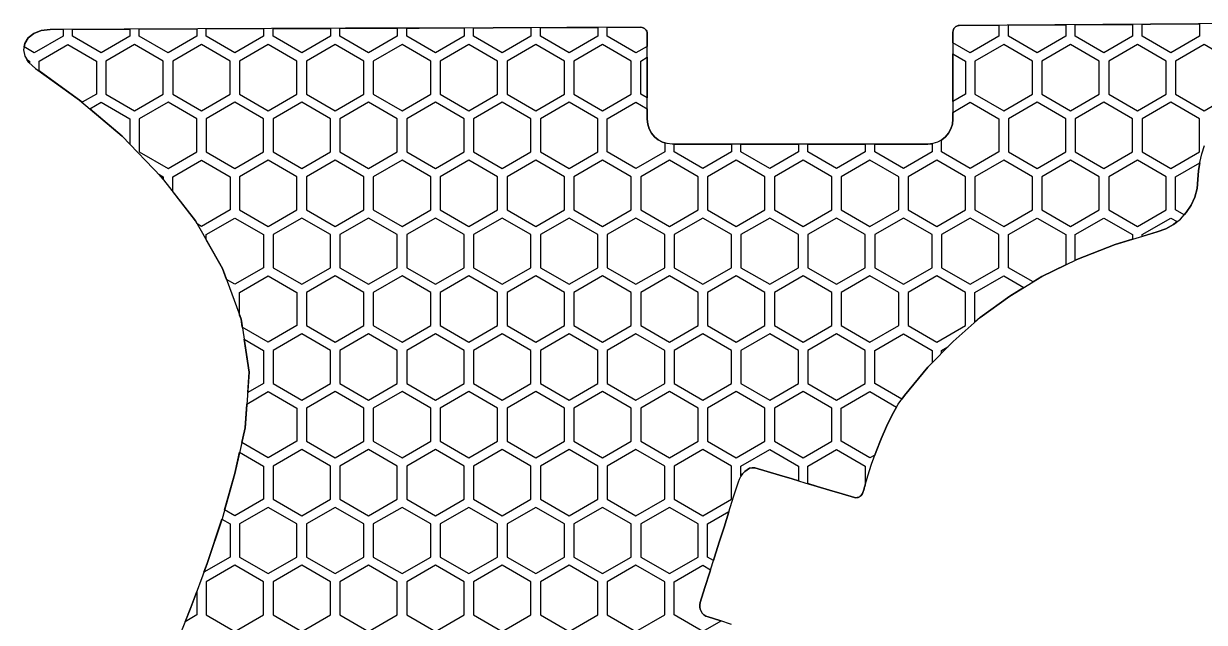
# Model space of a CAD drawing. Header units: millimetres. Extents: x 16 to 138, y -290 to -202.
# Drawn here: x 29.3 to 91.7, y -233.6 to -201.9 of the extents above; entities that cross this region are included whole.
import ezdxf

# ---------------------------------------------------------------- set-up
doc = ezdxf.new("R2010")
doc.units = ezdxf.units.MM
for name, color, linetype in [('outline_2', 3, 'Continuous'), ('pattern_0210', 2, 'Continuous'), ('pattern_0211', 2, 'Continuous'), ('pattern_0212', 2, 'Continuous'), ('pattern_0213', 2, 'Continuous'), ('pattern_0214', 2, 'Continuous'), ('pattern_0215', 2, 'Continuous'), ('pattern_0216', 2, 'Continuous'), ('pattern_0217', 2, 'Continuous'), ('pattern_0218', 2, 'Continuous'), ('pattern_0219', 2, 'Continuous'), ('pattern_0220', 2, 'Continuous'), ('pattern_0221', 2, 'Continuous'), ('pattern_0222', 2, 'Continuous'), ('pattern_0223', 2, 'Continuous'), ('pattern_0224', 2, 'Continuous'), ('pattern_0225', 2, 'Continuous'), ('pattern_0226', 2, 'Continuous'), ('pattern_0227', 2, 'Continuous'), ('pattern_0228', 2, 'Continuous'), ('pattern_0229', 2, 'Continuous'), ('pattern_0230', 2, 'Continuous'), ('pattern_0231', 2, 'Continuous'), ('pattern_0232', 2, 'Continuous'), ('pattern_0233', 2, 'Continuous'), ('pattern_0234', 2, 'Continuous'), ('pattern_0235', 2, 'Continuous'), ('pattern_0236', 2, 'Continuous'), ('pattern_0237', 2, 'Continuous'), ('pattern_0238', 2, 'Continuous'), ('pattern_0239', 2, 'Continuous'), ('pattern_0240', 2, 'Continuous'), ('pattern_0241', 2, 'Continuous'), ('pattern_0242', 2, 'Continuous'), ('pattern_0243', 2, 'Continuous'), ('pattern_0244', 2, 'Continuous'), ('pattern_0245', 2, 'Continuous'), ('pattern_0246', 2, 'Continuous'), ('pattern_0247', 2, 'Continuous'), ('pattern_0248', 2, 'Continuous'), ('pattern_0249', 2, 'Continuous'), ('pattern_0250', 2, 'Continuous'), ('pattern_0251', 2, 'Continuous'), ('pattern_0252', 2, 'Continuous'), ('pattern_0253', 2, 'Continuous'), ('pattern_0254', 2, 'Continuous'), ('pattern_0255', 2, 'Continuous'), ('pattern_0256', 2, 'Continuous'), ('pattern_0257', 2, 'Continuous'), ('pattern_0258', 2, 'Continuous'), ('pattern_0259', 2, 'Continuous'), ('pattern_0260', 2, 'Continuous'), ('pattern_0261', 2, 'Continuous'), ('pattern_0262', 2, 'Continuous'), ('pattern_0263', 2, 'Continuous'), ('pattern_0264', 2, 'Continuous'), ('pattern_0265', 2, 'Continuous'), ('pattern_0266', 2, 'Continuous'), ('pattern_0267', 2, 'Continuous'), ('pattern_0268', 2, 'Continuous'), ('pattern_0269', 2, 'Continuous'), ('pattern_0270', 2, 'Continuous'), ('pattern_0271', 2, 'Continuous'), ('pattern_0272', 2, 'Continuous'), ('pattern_0273', 2, 'Continuous'), ('pattern_0274', 2, 'Continuous'), ('pattern_0275', 2, 'Continuous'), ('pattern_0276', 2, 'Continuous'), ('pattern_0277', 2, 'Continuous'), ('pattern_0278', 2, 'Continuous'), ('pattern_0279', 2, 'Continuous'), ('pattern_0280', 2, 'Continuous'), ('pattern_0281', 2, 'Continuous'), ('pattern_0282', 2, 'Continuous'), ('pattern_0283', 2, 'Continuous'), ('pattern_0284', 2, 'Continuous'), ('pattern_0285', 2, 'Continuous'), ('pattern_0286', 2, 'Continuous'), ('pattern_0287', 2, 'Continuous'), ('pattern_0288', 2, 'Continuous'), ('pattern_0289', 2, 'Continuous'), ('pattern_0290', 2, 'Continuous'), ('pattern_0291', 2, 'Continuous'), ('pattern_0292', 2, 'Continuous'), ('pattern_0293', 2, 'Continuous'), ('pattern_0294', 2, 'Continuous'), ('pattern_0295', 2, 'Continuous'), ('pattern_0296', 2, 'Continuous'), ('pattern_0297', 2, 'Continuous'), ('pattern_0298', 2, 'Continuous'), ('pattern_0299', 2, 'Continuous'), ('pattern_0300', 2, 'Continuous'), ('pattern_0301', 2, 'Continuous'), ('pattern_0302', 2, 'Continuous'), ('pattern_0303', 2, 'Continuous'), ('pattern_0304', 2, 'Continuous'), ('pattern_0305', 2, 'Continuous'), ('pattern_0306', 2, 'Continuous'), ('pattern_0307', 2, 'Continuous'), ('pattern_0308', 2, 'Continuous'), ('pattern_0309', 2, 'Continuous'), ('pattern_0310', 2, 'Continuous'), ('pattern_0311', 2, 'Continuous'), ('pattern_0312', 2, 'Continuous'), ('pattern_0313', 2, 'Continuous'), ('pattern_0314', 2, 'Continuous'), ('pattern_0315', 2, 'Continuous'), ('pattern_0316', 2, 'Continuous'), ('pattern_0317', 2, 'Continuous'), ('pattern_0318', 2, 'Continuous'), ('pattern_0319', 2, 'Continuous'), ('pattern_0320', 2, 'Continuous'), ('pattern_0329', 2, 'Continuous'), ('pattern_0330', 2, 'Continuous'), ('pattern_0331', 2, 'Continuous'), ('pattern_0332', 2, 'Continuous'), ('pattern_0333', 2, 'Continuous'), ('pattern_0334', 2, 'Continuous'), ('pattern_0335', 2, 'Continuous'), ('pattern_0336', 2, 'Continuous'), ('pattern_0337', 2, 'Continuous'), ('pattern_0338', 2, 'Continuous'), ('pattern_0339', 2, 'Continuous'), ('pattern_0340', 2, 'Continuous'), ('pattern_0341', 2, 'Continuous'), ('pattern_0342', 2, 'Continuous'), ('pattern_0343', 2, 'Continuous'), ('pattern_0344', 2, 'Continuous'), ('pattern_0354', 2, 'Continuous'), ('pattern_0355', 2, 'Continuous'), ('pattern_0356', 2, 'Continuous'), ('pattern_0357', 2, 'Continuous'), ('pattern_0358', 2, 'Continuous'), ('pattern_0359', 2, 'Continuous'), ('pattern_0360', 2, 'Continuous'), ('pattern_0361', 2, 'Continuous'), ('pattern_0362', 2, 'Continuous'), ('pattern_0363', 2, 'Continuous'), ('pattern_0364', 2, 'Continuous'), ('pattern_0365', 2, 'Continuous'), ('pattern_0366', 2, 'Continuous'), ('pattern_0367', 2, 'Continuous')]:
    doc.layers.add(name, color=color, linetype=linetype)

msp = doc.modelspace()

# ---------------------------------------------------------------- linework, layer by layer
at = {"layer": 'outline_2'}
for points in [[(93.929, -201.908), (91.402, -201.925), (88.875, -201.941), (86.348, -201.958), (83.821, -201.975), (81.294, -201.992), (78.767, -202.008), (78.699, -202.016), (78.635, -202.036), (78.577, -202.068), (78.527, -202.11), (78.486, -202.16), (78.455, -202.218), (78.435, -202.282), (78.427, -202.354), (78.427, -202.929), (78.427, -203.504), (78.427, -204.079), (78.427, -204.654), (78.427, -205.229), (78.427, -205.804), (78.427, -206.379), (78.427, -206.954), (78.401, -207.22), (78.323, -207.468), (78.201, -207.693), (78.039, -207.889), (77.843, -208.051), (77.618, -208.173), (77.37, -208.251), (77.104, -208.278), (75.417, -208.278), (73.73, -208.278), (72.043, -208.278), (70.356, -208.278), (68.669, -208.278), (66.981, -208.278), (65.294, -208.278), (63.607, -208.278), (63.341, -208.251), (63.094, -208.173), (62.869, -208.051), (62.673, -207.889), (62.511, -207.693), (62.388, -207.468), (62.311, -207.22), (62.284, -206.954), (62.284, -206.39), (62.284, -205.826), (62.284, -205.263), (62.284, -204.699), (62.284, -204.135), (62.284, -203.571), (62.284, -203.007), (62.284, -202.443), (62.277, -202.374), (62.257, -202.31), (62.225, -202.251), (62.183, -202.201), (62.132, -202.159), (62.074, -202.127), (62.009, -202.107), (61.94, -202.101), (58.041, -202.115), (54.143, -202.128), (50.244, -202.142), (46.345, -202.156), (42.447, -202.17), (38.548, -202.184), (34.649, -202.198), (30.751, -202.212), (30.273, -202.271), (29.883, -202.429), (29.591, -202.666), (29.409, -202.959), (29.345, -203.287), (29.411, -203.63), (29.616, -203.966), (29.97, -204.274), (32.301, -205.948), (34.549, -207.864), (36.619, -209.999), (38.419, -212.335), (39.854, -214.849), (40.832, -217.522), (41.26, -220.334), (41.043, -223.263), (40.501, -225.688), (39.825, -228.077), (39.041, -230.435), (38.171, -232.768), (37.24, -235.082)], [(66.727, -233.656), (66.112, -233.459), (65.497, -233.262), (65.381, -233.216), (65.279, -233.149), (65.194, -233.065), (65.128, -232.967), (65.081, -232.858), (65.056, -232.741), (65.055, -232.619), (65.08, -232.496), (65.332, -231.7), (65.585, -230.903), (65.837, -230.106), (66.089, -229.309), (66.342, -228.512), (66.594, -227.716), (66.847, -226.919), (67.099, -226.122), (67.153, -225.982), (67.229, -225.84), (67.323, -225.704), (67.432, -225.582), (67.554, -225.481), (67.685, -225.41), (67.821, -225.376), (67.959, -225.387), (68.619, -225.583), (69.279, -225.778), (69.94, -225.974), (70.6, -226.169), (71.26, -226.365), (71.92, -226.561), (72.58, -226.756), (73.24, -226.952), (73.305, -226.962), (73.369, -226.96), (73.43, -226.947), (73.488, -226.923), (73.54, -226.889), (73.586, -226.845), (73.623, -226.793), (73.65, -226.734), (73.667, -226.686), (73.684, -226.638), (73.701, -226.591), (73.717, -226.543), (73.734, -226.495), (73.751, -226.447), (73.768, -226.4), (73.784, -226.352), (73.94, -225.798), (74.137, -225.182), (74.37, -224.527), (74.633, -223.858), (74.92, -223.202), (75.225, -222.582), (75.543, -222.025), (75.868, -221.555), (77.108, -220.072), (78.437, -218.702), (79.873, -217.446), (81.431, -216.305), (83.128, -215.28), (84.98, -214.372), (87.004, -213.582), (89.217, -212.913), (89.67, -212.752), (90.081, -212.523), (90.445, -212.234), (90.757, -211.893), (91.011, -211.505), (91.203, -211.08), (91.325, -210.624), (91.374, -210.145), (91.405, -209.692), (91.474, -209.242), (91.58, -208.795), (91.721, -208.356)]]:
    msp.add_lwpolyline(points, dxfattribs=at)
at = {"layer": 'pattern_0210'}
msp.add_lwpolyline([(38.171, -232.768), (38.489, -231.916), (38.489, -233.157), (37.871, -233.514)], close=True, dxfattribs=at)
at = {"layer": 'pattern_0211'}
msp.add_lwpolyline([(42.02, -231.407), (40.504, -230.532), (38.989, -231.407), (38.989, -233.157), (40.504, -234.032), (42.02, -233.157)], close=True, dxfattribs=at)
at = {"layer": 'pattern_0212'}
msp.add_lwpolyline([(45.551, -231.407), (44.035, -230.532), (42.52, -231.407), (42.52, -233.157), (44.035, -234.032), (45.551, -233.157)], close=True, dxfattribs=at)
at = {"layer": 'pattern_0213'}
msp.add_lwpolyline([(49.082, -231.407), (47.566, -230.532), (46.051, -231.407), (46.051, -233.157), (47.566, -234.032), (49.082, -233.157)], close=True, dxfattribs=at)
at = {"layer": 'pattern_0214'}
msp.add_lwpolyline([(52.613, -231.407), (51.097, -230.532), (49.582, -231.407), (49.582, -233.157), (51.097, -234.032), (52.613, -233.157)], close=True, dxfattribs=at)
at = {"layer": 'pattern_0215'}
msp.add_lwpolyline([(56.144, -231.407), (54.628, -230.532), (53.113, -231.407), (53.113, -233.157), (54.628, -234.032), (56.144, -233.157)], close=True, dxfattribs=at)
at = {"layer": 'pattern_0216'}
msp.add_lwpolyline([(59.675, -231.407), (58.16, -230.532), (56.644, -231.407), (56.644, -233.157), (58.16, -234.032), (59.675, -233.157)], close=True, dxfattribs=at)
at = {"layer": 'pattern_0217'}
msp.add_lwpolyline([(63.206, -231.407), (61.691, -230.532), (60.175, -231.407), (60.175, -233.157), (61.691, -234.032), (63.206, -233.157)], close=True, dxfattribs=at)
at = {"layer": 'pattern_0218'}
msp.add_lwpolyline([(65.585, -230.903), (65.332, -231.7), (65.08, -232.496), (65.055, -232.619), (65.056, -232.741), (65.081, -232.858), (65.128, -232.967), (65.194, -233.065), (65.279, -233.149), (65.381, -233.216), (65.497, -233.262), (66.112, -233.459), (66.178, -233.48), (65.222, -234.032), (63.706, -233.157), (63.706, -231.407), (65.222, -230.532), (65.628, -230.767)], close=True, dxfattribs=at)
at = {"layer": 'pattern_0219'}
msp.add_lwpolyline([(39.041, -230.435), (39.818, -228.098), (40.254, -228.349), (40.254, -230.099), (38.867, -230.9)], close=True, dxfattribs=at)
at = {"layer": 'pattern_0220'}
msp.add_lwpolyline([(43.785, -228.349), (42.27, -227.474), (40.754, -228.349), (40.754, -230.099), (42.27, -230.974), (43.785, -230.099)], close=True, dxfattribs=at)
at = {"layer": 'pattern_0221'}
msp.add_lwpolyline([(47.316, -228.349), (45.801, -227.474), (44.285, -228.349), (44.285, -230.099), (45.801, -230.974), (47.316, -230.099)], close=True, dxfattribs=at)
at = {"layer": 'pattern_0222'}
msp.add_lwpolyline([(50.847, -228.349), (49.332, -227.474), (47.816, -228.349), (47.816, -230.099), (49.332, -230.974), (50.847, -230.099)], close=True, dxfattribs=at)
at = {"layer": 'pattern_0223'}
msp.add_lwpolyline([(54.378, -228.349), (52.863, -227.474), (51.347, -228.349), (51.347, -230.099), (52.863, -230.974), (54.378, -230.099)], close=True, dxfattribs=at)
at = {"layer": 'pattern_0224'}
msp.add_lwpolyline([(57.91, -228.349), (56.394, -227.474), (54.878, -228.349), (54.878, -230.099), (56.394, -230.974), (57.91, -230.099)], close=True, dxfattribs=at)
at = {"layer": 'pattern_0225'}
msp.add_lwpolyline([(61.441, -228.349), (59.925, -227.474), (58.41, -228.349), (58.41, -230.099), (59.925, -230.974), (61.441, -230.099)], close=True, dxfattribs=at)
at = {"layer": 'pattern_0226'}
msp.add_lwpolyline([(64.972, -228.349), (63.456, -227.474), (61.941, -228.349), (61.941, -230.099), (63.456, -230.974), (64.972, -230.099)], close=True, dxfattribs=at)
at = {"layer": 'pattern_0227'}
msp.add_lwpolyline([(66.594, -227.716), (66.342, -228.512), (66.089, -229.309), (65.837, -230.106), (65.782, -230.279), (65.472, -230.099), (65.472, -228.349), (66.6, -227.698)], close=True, dxfattribs=at)
at = {"layer": 'pattern_0228'}
msp.add_lwpolyline([(40.501, -225.688), (40.753, -224.56), (42.02, -225.291), (42.02, -227.041), (40.504, -227.916), (39.96, -227.602)], close=True, dxfattribs=at)
at = {"layer": 'pattern_0229'}
msp.add_lwpolyline([(45.551, -225.291), (44.035, -224.416), (42.52, -225.291), (42.52, -227.041), (44.035, -227.916), (45.551, -227.041)], close=True, dxfattribs=at)
at = {"layer": 'pattern_0230'}
msp.add_lwpolyline([(49.082, -225.291), (47.566, -224.416), (46.051, -225.291), (46.051, -227.041), (47.566, -227.916), (49.082, -227.041)], close=True, dxfattribs=at)
at = {"layer": 'pattern_0231'}
msp.add_lwpolyline([(52.613, -225.291), (51.097, -224.416), (49.582, -225.291), (49.582, -227.041), (51.097, -227.916), (52.613, -227.041)], close=True, dxfattribs=at)
at = {"layer": 'pattern_0232'}
msp.add_lwpolyline([(56.144, -225.291), (54.628, -224.416), (53.113, -225.291), (53.113, -227.041), (54.628, -227.916), (56.144, -227.041)], close=True, dxfattribs=at)
at = {"layer": 'pattern_0233'}
msp.add_lwpolyline([(59.675, -225.291), (58.16, -224.416), (56.644, -225.291), (56.644, -227.041), (58.16, -227.916), (59.675, -227.041)], close=True, dxfattribs=at)
at = {"layer": 'pattern_0234'}
msp.add_lwpolyline([(63.206, -225.291), (61.691, -224.416), (60.175, -225.291), (60.175, -227.041), (61.691, -227.916), (63.206, -227.041)], close=True, dxfattribs=at)
at = {"layer": 'pattern_0235'}
msp.add_lwpolyline([(66.737, -225.291), (65.222, -224.416), (63.706, -225.291), (63.706, -227.041), (65.222, -227.916), (66.737, -227.041)], close=True, dxfattribs=at)
at = {"layer": 'pattern_0236'}
msp.add_lwpolyline([(69.94, -225.974), (69.279, -225.778), (68.619, -225.583), (67.959, -225.387), (67.821, -225.376), (67.685, -225.41), (67.554, -225.481), (67.432, -225.582), (67.323, -225.704), (67.237, -225.827), (67.237, -225.291), (68.753, -224.416), (70.268, -225.291), (70.268, -226.071)], close=True, dxfattribs=at)
at = {"layer": 'pattern_0237'}
msp.add_lwpolyline([(73.784, -226.352), (73.768, -226.4), (73.751, -226.447), (73.734, -226.495), (73.717, -226.543), (73.701, -226.591), (73.684, -226.638), (73.667, -226.686), (73.65, -226.734), (73.623, -226.793), (73.586, -226.845), (73.54, -226.889), (73.488, -226.923), (73.43, -226.947), (73.369, -226.96), (73.305, -226.962), (73.24, -226.952), (72.58, -226.756), (71.92, -226.561), (71.26, -226.365), (70.768, -226.219), (70.768, -225.291), (72.284, -224.416), (73.799, -225.291), (73.799, -226.298)], close=True, dxfattribs=at)
at = {"layer": 'pattern_0238'}
msp.add_lwpolyline([(41.043, -223.263), (41.136, -222.013), (42.27, -221.358), (43.785, -222.233), (43.785, -223.983), (42.27, -224.858), (40.867, -224.049)], close=True, dxfattribs=at)
at = {"layer": 'pattern_0239'}
msp.add_lwpolyline([(47.316, -222.233), (45.801, -221.358), (44.285, -222.233), (44.285, -223.983), (45.801, -224.858), (47.316, -223.983)], close=True, dxfattribs=at)
at = {"layer": 'pattern_0240'}
msp.add_lwpolyline([(50.847, -222.233), (49.332, -221.358), (47.816, -222.233), (47.816, -223.983), (49.332, -224.858), (50.847, -223.983)], close=True, dxfattribs=at)
at = {"layer": 'pattern_0241'}
msp.add_lwpolyline([(54.378, -222.233), (52.863, -221.358), (51.347, -222.233), (51.347, -223.983), (52.863, -224.858), (54.378, -223.983)], close=True, dxfattribs=at)
at = {"layer": 'pattern_0242'}
msp.add_lwpolyline([(57.91, -222.233), (56.394, -221.358), (54.878, -222.233), (54.878, -223.983), (56.394, -224.858), (57.91, -223.983)], close=True, dxfattribs=at)
at = {"layer": 'pattern_0243'}
msp.add_lwpolyline([(61.441, -222.233), (59.925, -221.358), (58.41, -222.233), (58.41, -223.983), (59.925, -224.858), (61.441, -223.983)], close=True, dxfattribs=at)
at = {"layer": 'pattern_0244'}
msp.add_lwpolyline([(64.972, -222.233), (63.456, -221.358), (61.941, -222.233), (61.941, -223.983), (63.456, -224.858), (64.972, -223.983)], close=True, dxfattribs=at)
at = {"layer": 'pattern_0245'}
msp.add_lwpolyline([(68.503, -222.233), (66.987, -221.358), (65.472, -222.233), (65.472, -223.983), (66.987, -224.858), (68.503, -223.983)], close=True, dxfattribs=at)
at = {"layer": 'pattern_0246'}
msp.add_lwpolyline([(72.034, -222.233), (70.518, -221.358), (69.003, -222.233), (69.003, -223.983), (70.518, -224.858), (72.034, -223.983)], close=True, dxfattribs=at)
at = {"layer": 'pattern_0247'}
msp.add_lwpolyline([(75.225, -222.582), (74.92, -223.202), (74.633, -223.858), (74.37, -224.527), (74.304, -224.711), (74.049, -224.858), (72.534, -223.983), (72.534, -222.233), (74.049, -221.358), (75.459, -222.172)], close=True, dxfattribs=at)
at = {"layer": 'pattern_0248'}
msp.add_lwpolyline([(41.26, -220.334), (40.994, -218.583), (42.02, -219.175), (42.02, -220.925), (41.18, -221.41)], close=True, dxfattribs=at)
at = {"layer": 'pattern_0249'}
msp.add_lwpolyline([(45.551, -219.175), (44.035, -218.3), (42.52, -219.175), (42.52, -220.925), (44.035, -221.8), (45.551, -220.925)], close=True, dxfattribs=at)
at = {"layer": 'pattern_0250'}
msp.add_lwpolyline([(49.082, -219.175), (47.566, -218.3), (46.051, -219.175), (46.051, -220.925), (47.566, -221.8), (49.082, -220.925)], close=True, dxfattribs=at)
at = {"layer": 'pattern_0251'}
msp.add_lwpolyline([(52.613, -219.175), (51.097, -218.3), (49.582, -219.175), (49.582, -220.925), (51.097, -221.8), (52.613, -220.925)], close=True, dxfattribs=at)
at = {"layer": 'pattern_0252'}
msp.add_lwpolyline([(56.144, -219.175), (54.628, -218.3), (53.113, -219.175), (53.113, -220.925), (54.628, -221.8), (56.144, -220.925)], close=True, dxfattribs=at)
at = {"layer": 'pattern_0253'}
msp.add_lwpolyline([(59.675, -219.175), (58.16, -218.3), (56.644, -219.175), (56.644, -220.925), (58.16, -221.8), (59.675, -220.925)], close=True, dxfattribs=at)
at = {"layer": 'pattern_0254'}
msp.add_lwpolyline([(63.206, -219.175), (61.691, -218.3), (60.175, -219.175), (60.175, -220.925), (61.691, -221.8), (63.206, -220.925)], close=True, dxfattribs=at)
at = {"layer": 'pattern_0255'}
msp.add_lwpolyline([(66.737, -219.175), (65.222, -218.3), (63.706, -219.175), (63.706, -220.925), (65.222, -221.8), (66.737, -220.925)], close=True, dxfattribs=at)
at = {"layer": 'pattern_0256'}
msp.add_lwpolyline([(70.268, -219.175), (68.753, -218.3), (67.237, -219.175), (67.237, -220.925), (68.753, -221.8), (70.268, -220.925)], close=True, dxfattribs=at)
at = {"layer": 'pattern_0257'}
msp.add_lwpolyline([(73.799, -219.175), (72.284, -218.3), (70.768, -219.175), (70.768, -220.925), (72.284, -221.8), (73.799, -220.925)], close=True, dxfattribs=at)
at = {"layer": 'pattern_0258'}
msp.add_lwpolyline([(77.108, -220.072), (75.868, -221.555), (75.732, -221.752), (74.299, -220.925), (74.299, -219.175), (75.815, -218.3), (77.331, -219.175), (77.331, -219.843)], close=True, dxfattribs=at)
at = {"layer": 'pattern_0259'}
msp.add_lwpolyline([(77.831, -219.327), (77.831, -219.175), (78.166, -218.982)], close=True, dxfattribs=at)
at = {"layer": 'pattern_0260'}
msp.add_lwpolyline([(40.832, -217.522), (40.754, -217.308), (40.754, -216.117), (42.27, -215.242), (43.785, -216.117), (43.785, -217.867), (42.27, -218.742), (40.897, -217.95)], close=True, dxfattribs=at)
at = {"layer": 'pattern_0261'}
msp.add_lwpolyline([(47.316, -216.117), (45.801, -215.242), (44.285, -216.117), (44.285, -217.867), (45.801, -218.742), (47.316, -217.867)], close=True, dxfattribs=at)
at = {"layer": 'pattern_0262'}
msp.add_lwpolyline([(50.847, -216.117), (49.332, -215.242), (47.816, -216.117), (47.816, -217.867), (49.332, -218.742), (50.847, -217.867)], close=True, dxfattribs=at)
at = {"layer": 'pattern_0263'}
msp.add_lwpolyline([(54.378, -216.117), (52.863, -215.242), (51.347, -216.117), (51.347, -217.867), (52.863, -218.742), (54.378, -217.867)], close=True, dxfattribs=at)
at = {"layer": 'pattern_0264'}
msp.add_lwpolyline([(57.91, -216.117), (56.394, -215.242), (54.878, -216.117), (54.878, -217.867), (56.394, -218.742), (57.91, -217.867)], close=True, dxfattribs=at)
at = {"layer": 'pattern_0265'}
msp.add_lwpolyline([(61.441, -216.117), (59.925, -215.242), (58.41, -216.117), (58.41, -217.867), (59.925, -218.742), (61.441, -217.867)], close=True, dxfattribs=at)
at = {"layer": 'pattern_0266'}
msp.add_lwpolyline([(64.972, -216.117), (63.456, -215.242), (61.941, -216.117), (61.941, -217.867), (63.456, -218.742), (64.972, -217.867)], close=True, dxfattribs=at)
at = {"layer": 'pattern_0267'}
msp.add_lwpolyline([(68.503, -216.117), (66.987, -215.242), (65.472, -216.117), (65.472, -217.867), (66.987, -218.742), (68.503, -217.867)], close=True, dxfattribs=at)
at = {"layer": 'pattern_0268'}
msp.add_lwpolyline([(72.034, -216.117), (70.518, -215.242), (69.003, -216.117), (69.003, -217.867), (70.518, -218.742), (72.034, -217.867)], close=True, dxfattribs=at)
at = {"layer": 'pattern_0269'}
msp.add_lwpolyline([(75.565, -216.117), (74.049, -215.242), (72.534, -216.117), (72.534, -217.867), (74.049, -218.742), (75.565, -217.867)], close=True, dxfattribs=at)
at = {"layer": 'pattern_0270'}
msp.add_lwpolyline([(79.096, -216.117), (77.581, -215.242), (76.065, -216.117), (76.065, -217.867), (77.581, -218.742), (79.096, -217.867)], close=True, dxfattribs=at)
at = {"layer": 'pattern_0271'}
msp.add_lwpolyline([(81.431, -216.305), (79.873, -217.446), (79.596, -217.688), (79.596, -216.117), (81.112, -215.242), (82.174, -215.856)], close=True, dxfattribs=at)
at = {"layer": 'pattern_0272'}
msp.add_lwpolyline([(39.854, -214.849), (38.989, -213.333), (38.989, -213.059), (40.504, -212.184), (42.02, -213.059), (42.02, -214.809), (40.504, -215.684), (40.068, -215.432)], close=True, dxfattribs=at)
at = {"layer": 'pattern_0273'}
msp.add_lwpolyline([(45.551, -213.059), (44.035, -212.184), (42.52, -213.059), (42.52, -214.809), (44.035, -215.684), (45.551, -214.809)], close=True, dxfattribs=at)
at = {"layer": 'pattern_0274'}
msp.add_lwpolyline([(49.082, -213.059), (47.566, -212.184), (46.051, -213.059), (46.051, -214.809), (47.566, -215.684), (49.082, -214.809)], close=True, dxfattribs=at)
at = {"layer": 'pattern_0275'}
msp.add_lwpolyline([(52.613, -213.059), (51.097, -212.184), (49.582, -213.059), (49.582, -214.809), (51.097, -215.684), (52.613, -214.809)], close=True, dxfattribs=at)
at = {"layer": 'pattern_0276'}
msp.add_lwpolyline([(56.144, -213.059), (54.628, -212.184), (53.113, -213.059), (53.113, -214.809), (54.628, -215.684), (56.144, -214.809)], close=True, dxfattribs=at)
at = {"layer": 'pattern_0277'}
msp.add_lwpolyline([(59.675, -213.059), (58.16, -212.184), (56.644, -213.059), (56.644, -214.809), (58.16, -215.684), (59.675, -214.809)], close=True, dxfattribs=at)
at = {"layer": 'pattern_0278'}
msp.add_lwpolyline([(63.206, -213.059), (61.691, -212.184), (60.175, -213.059), (60.175, -214.809), (61.691, -215.684), (63.206, -214.809)], close=True, dxfattribs=at)
at = {"layer": 'pattern_0279'}
msp.add_lwpolyline([(66.737, -213.059), (65.222, -212.184), (63.706, -213.059), (63.706, -214.809), (65.222, -215.684), (66.737, -214.809)], close=True, dxfattribs=at)
at = {"layer": 'pattern_0280'}
msp.add_lwpolyline([(70.268, -213.059), (68.753, -212.184), (67.237, -213.059), (67.237, -214.809), (68.753, -215.684), (70.268, -214.809)], close=True, dxfattribs=at)
at = {"layer": 'pattern_0281'}
msp.add_lwpolyline([(73.799, -213.059), (72.284, -212.184), (70.768, -213.059), (70.768, -214.809), (72.284, -215.684), (73.799, -214.809)], close=True, dxfattribs=at)
at = {"layer": 'pattern_0282'}
msp.add_lwpolyline([(77.331, -213.059), (75.815, -212.184), (74.299, -213.059), (74.299, -214.809), (75.815, -215.684), (77.331, -214.809)], close=True, dxfattribs=at)
at = {"layer": 'pattern_0283'}
msp.add_lwpolyline([(80.862, -213.059), (79.346, -212.184), (77.831, -213.059), (77.831, -214.809), (79.346, -215.684), (80.862, -214.809)], close=True, dxfattribs=at)
at = {"layer": 'pattern_0284'}
msp.add_lwpolyline([(83.128, -215.28), (82.663, -215.56), (81.362, -214.809), (81.362, -213.059), (82.877, -212.184), (84.393, -213.059), (84.393, -214.66)], close=True, dxfattribs=at)
at = {"layer": 'pattern_0285'}
msp.add_lwpolyline([(87.004, -213.582), (84.98, -214.372), (84.893, -214.415), (84.893, -213.059), (86.408, -212.184), (87.924, -213.059), (87.924, -213.304)], close=True, dxfattribs=at)
at = {"layer": 'pattern_0286'}
msp.add_lwpolyline([(90.081, -212.523), (89.67, -212.752), (89.217, -212.913), (88.424, -213.153), (88.424, -213.059), (89.939, -212.184), (90.269, -212.374)], close=True, dxfattribs=at)
at = {"layer": 'pattern_0287'}
msp.add_lwpolyline([(36.619, -209.999), (36.491, -209.868), (36.723, -210.001), (36.723, -210.134)], close=True, dxfattribs=at)
at = {"layer": 'pattern_0288'}
msp.add_lwpolyline([(38.419, -212.335), (37.223, -210.783), (37.223, -210.001), (38.739, -209.126), (40.254, -210.001), (40.254, -211.751), (38.739, -212.626), (38.51, -212.494)], close=True, dxfattribs=at)
at = {"layer": 'pattern_0289'}
msp.add_lwpolyline([(43.785, -210.001), (42.27, -209.126), (40.754, -210.001), (40.754, -211.751), (42.27, -212.626), (43.785, -211.751)], close=True, dxfattribs=at)
at = {"layer": 'pattern_0290'}
msp.add_lwpolyline([(47.316, -210.001), (45.801, -209.126), (44.285, -210.001), (44.285, -211.751), (45.801, -212.626), (47.316, -211.751)], close=True, dxfattribs=at)
at = {"layer": 'pattern_0291'}
msp.add_lwpolyline([(50.847, -210.001), (49.332, -209.126), (47.816, -210.001), (47.816, -211.751), (49.332, -212.626), (50.847, -211.751)], close=True, dxfattribs=at)
at = {"layer": 'pattern_0292'}
msp.add_lwpolyline([(54.378, -210.001), (52.863, -209.126), (51.347, -210.001), (51.347, -211.751), (52.863, -212.626), (54.378, -211.751)], close=True, dxfattribs=at)
at = {"layer": 'pattern_0293'}
msp.add_lwpolyline([(57.91, -210.001), (56.394, -209.126), (54.878, -210.001), (54.878, -211.751), (56.394, -212.626), (57.91, -211.751)], close=True, dxfattribs=at)
at = {"layer": 'pattern_0294'}
msp.add_lwpolyline([(61.441, -210.001), (59.925, -209.126), (58.41, -210.001), (58.41, -211.751), (59.925, -212.626), (61.441, -211.751)], close=True, dxfattribs=at)
at = {"layer": 'pattern_0295'}
msp.add_lwpolyline([(64.972, -210.001), (63.456, -209.126), (61.941, -210.001), (61.941, -211.751), (63.456, -212.626), (64.972, -211.751)], close=True, dxfattribs=at)
at = {"layer": 'pattern_0296'}
msp.add_lwpolyline([(68.503, -210.001), (66.987, -209.126), (65.472, -210.001), (65.472, -211.751), (66.987, -212.626), (68.503, -211.751)], close=True, dxfattribs=at)
at = {"layer": 'pattern_0297'}
msp.add_lwpolyline([(72.034, -210.001), (70.518, -209.126), (69.003, -210.001), (69.003, -211.751), (70.518, -212.626), (72.034, -211.751)], close=True, dxfattribs=at)
at = {"layer": 'pattern_0298'}
msp.add_lwpolyline([(75.565, -210.001), (74.049, -209.126), (72.534, -210.001), (72.534, -211.751), (74.049, -212.626), (75.565, -211.751)], close=True, dxfattribs=at)
at = {"layer": 'pattern_0299'}
msp.add_lwpolyline([(79.096, -210.001), (77.581, -209.126), (76.065, -210.001), (76.065, -211.751), (77.581, -212.626), (79.096, -211.751)], close=True, dxfattribs=at)
at = {"layer": 'pattern_0300'}
msp.add_lwpolyline([(82.627, -210.001), (81.112, -209.126), (79.596, -210.001), (79.596, -211.751), (81.112, -212.626), (82.627, -211.751)], close=True, dxfattribs=at)
at = {"layer": 'pattern_0301'}
msp.add_lwpolyline([(86.158, -210.001), (84.643, -209.126), (83.127, -210.001), (83.127, -211.751), (84.643, -212.626), (86.158, -211.751)], close=True, dxfattribs=at)
at = {"layer": 'pattern_0302'}
msp.add_lwpolyline([(89.689, -210.001), (88.174, -209.126), (86.658, -210.001), (86.658, -211.751), (88.174, -212.626), (89.689, -211.751)], close=True, dxfattribs=at)
at = {"layer": 'pattern_0303'}
msp.add_lwpolyline([(91.405, -209.692), (91.374, -210.145), (91.325, -210.624), (91.203, -211.08), (91.011, -211.505), (90.757, -211.893), (90.646, -212.015), (90.189, -211.751), (90.189, -210.001), (91.471, -209.261)], close=True, dxfattribs=at)
at = {"layer": 'pattern_0304'}
msp.add_lwpolyline([(34.549, -207.864), (32.846, -206.412), (33.442, -206.068), (34.957, -206.943), (34.957, -208.285)], close=True, dxfattribs=at)
at = {"layer": 'pattern_0305'}
msp.add_lwpolyline([(38.489, -206.943), (36.973, -206.068), (35.457, -206.943), (35.457, -208.693), (36.973, -209.568), (38.489, -208.693)], close=True, dxfattribs=at)
at = {"layer": 'pattern_0306'}
msp.add_lwpolyline([(42.02, -206.943), (40.504, -206.068), (38.989, -206.943), (38.989, -208.693), (40.504, -209.568), (42.02, -208.693)], close=True, dxfattribs=at)
at = {"layer": 'pattern_0307'}
msp.add_lwpolyline([(45.551, -206.943), (44.035, -206.068), (42.52, -206.943), (42.52, -208.693), (44.035, -209.568), (45.551, -208.693)], close=True, dxfattribs=at)
at = {"layer": 'pattern_0308'}
msp.add_lwpolyline([(49.082, -206.943), (47.566, -206.068), (46.051, -206.943), (46.051, -208.693), (47.566, -209.568), (49.082, -208.693)], close=True, dxfattribs=at)
at = {"layer": 'pattern_0309'}
msp.add_lwpolyline([(52.613, -206.943), (51.097, -206.068), (49.582, -206.943), (49.582, -208.693), (51.097, -209.568), (52.613, -208.693)], close=True, dxfattribs=at)
at = {"layer": 'pattern_0310'}
msp.add_lwpolyline([(56.144, -206.943), (54.628, -206.068), (53.113, -206.943), (53.113, -208.693), (54.628, -209.568), (56.144, -208.693)], close=True, dxfattribs=at)
at = {"layer": 'pattern_0311'}
msp.add_lwpolyline([(59.675, -206.943), (58.16, -206.068), (56.644, -206.943), (56.644, -208.693), (58.16, -209.568), (59.675, -208.693)], close=True, dxfattribs=at)
at = {"layer": 'pattern_0312'}
msp.add_lwpolyline([(62.284, -206.954), (62.311, -207.22), (62.388, -207.468), (62.511, -207.693), (62.673, -207.889), (62.869, -208.051), (63.094, -208.173), (63.206, -208.209), (63.206, -208.693), (61.691, -209.568), (60.175, -208.693), (60.175, -206.943), (61.691, -206.068), (62.284, -206.411)], close=True, dxfattribs=at)
at = {"layer": 'pattern_0313'}
msp.add_lwpolyline([(65.294, -208.278), (66.737, -208.278), (66.737, -208.693), (65.222, -209.568), (63.706, -208.693), (63.706, -208.278)], close=True, dxfattribs=at)
at = {"layer": 'pattern_0314'}
msp.add_lwpolyline([(68.669, -208.278), (70.268, -208.278), (70.268, -208.693), (68.753, -209.568), (67.237, -208.693), (67.237, -208.278)], close=True, dxfattribs=at)
at = {"layer": 'pattern_0315'}
msp.add_lwpolyline([(72.043, -208.278), (73.73, -208.278), (73.799, -208.278), (73.799, -208.693), (72.284, -209.568), (70.768, -208.693), (70.768, -208.278)], close=True, dxfattribs=at)
at = {"layer": 'pattern_0316'}
msp.add_lwpolyline([(75.417, -208.278), (77.104, -208.278), (77.331, -208.255), (77.331, -208.693), (75.815, -209.568), (74.299, -208.693), (74.299, -208.278)], close=True, dxfattribs=at)
at = {"layer": 'pattern_0317'}
msp.add_lwpolyline([(77.843, -208.051), (78.039, -207.889), (78.201, -207.693), (78.323, -207.468), (78.401, -207.22), (78.427, -206.954), (78.427, -206.599), (79.346, -206.068), (80.862, -206.943), (80.862, -208.693), (79.346, -209.568), (77.831, -208.693), (77.831, -208.058)], close=True, dxfattribs=at)
at = {"layer": 'pattern_0318'}
msp.add_lwpolyline([(84.393, -206.943), (82.877, -206.068), (81.362, -206.943), (81.362, -208.693), (82.877, -209.568), (84.393, -208.693)], close=True, dxfattribs=at)
at = {"layer": 'pattern_0319'}
msp.add_lwpolyline([(87.924, -206.943), (86.408, -206.068), (84.893, -206.943), (84.893, -208.693), (86.408, -209.568), (87.924, -208.693)], close=True, dxfattribs=at)
at = {"layer": 'pattern_0320'}
msp.add_lwpolyline([(91.455, -206.943), (89.939, -206.068), (88.424, -206.943), (88.424, -208.693), (89.939, -209.568), (91.455, -208.693)], close=True, dxfattribs=at)
at = {"layer": 'pattern_0329'}
msp.add_lwpolyline([(29.616, -203.966), (29.515, -203.801), (29.661, -203.885), (29.661, -204.005)], close=True, dxfattribs=at)
at = {"layer": 'pattern_0330'}
msp.add_lwpolyline([(32.301, -205.948), (30.161, -204.41), (30.161, -203.885), (31.676, -203.01), (33.192, -203.885), (33.192, -205.635), (32.442, -206.068)], close=True, dxfattribs=at)
at = {"layer": 'pattern_0331'}
msp.add_lwpolyline([(36.723, -203.885), (35.207, -203.01), (33.692, -203.885), (33.692, -205.635), (35.207, -206.51), (36.723, -205.635)], close=True, dxfattribs=at)
at = {"layer": 'pattern_0332'}
msp.add_lwpolyline([(40.254, -203.885), (38.739, -203.01), (37.223, -203.885), (37.223, -205.635), (38.739, -206.51), (40.254, -205.635)], close=True, dxfattribs=at)
at = {"layer": 'pattern_0333'}
msp.add_lwpolyline([(43.785, -203.885), (42.27, -203.01), (40.754, -203.885), (40.754, -205.635), (42.27, -206.51), (43.785, -205.635)], close=True, dxfattribs=at)
at = {"layer": 'pattern_0334'}
msp.add_lwpolyline([(47.316, -203.885), (45.801, -203.01), (44.285, -203.885), (44.285, -205.635), (45.801, -206.51), (47.316, -205.635)], close=True, dxfattribs=at)
at = {"layer": 'pattern_0335'}
msp.add_lwpolyline([(50.847, -203.885), (49.332, -203.01), (47.816, -203.885), (47.816, -205.635), (49.332, -206.51), (50.847, -205.635)], close=True, dxfattribs=at)
at = {"layer": 'pattern_0336'}
msp.add_lwpolyline([(54.378, -203.885), (52.863, -203.01), (51.347, -203.885), (51.347, -205.635), (52.863, -206.51), (54.378, -205.635)], close=True, dxfattribs=at)
at = {"layer": 'pattern_0337'}
msp.add_lwpolyline([(57.91, -203.885), (56.394, -203.01), (54.878, -203.885), (54.878, -205.635), (56.394, -206.51), (57.91, -205.635)], close=True, dxfattribs=at)
at = {"layer": 'pattern_0338'}
msp.add_lwpolyline([(61.441, -203.885), (59.925, -203.01), (58.41, -203.885), (58.41, -205.635), (59.925, -206.51), (61.441, -205.635)], close=True, dxfattribs=at)
at = {"layer": 'pattern_0339'}
msp.add_lwpolyline([(62.284, -204.135), (62.284, -204.699), (62.284, -205.263), (62.284, -205.826), (62.284, -205.833), (61.941, -205.635), (61.941, -203.885), (62.284, -203.687)], close=True, dxfattribs=at)
at = {"layer": 'pattern_0340'}
msp.add_lwpolyline([(78.427, -205.804), (78.427, -205.229), (78.427, -204.654), (78.427, -204.079), (78.427, -203.504), (78.427, -203.499), (79.096, -203.885), (79.096, -205.635), (78.427, -206.021)], close=True, dxfattribs=at)
at = {"layer": 'pattern_0341'}
msp.add_lwpolyline([(82.627, -203.885), (81.112, -203.01), (79.596, -203.885), (79.596, -205.635), (81.112, -206.51), (82.627, -205.635)], close=True, dxfattribs=at)
at = {"layer": 'pattern_0342'}
msp.add_lwpolyline([(86.158, -203.885), (84.643, -203.01), (83.127, -203.885), (83.127, -205.635), (84.643, -206.51), (86.158, -205.635)], close=True, dxfattribs=at)
at = {"layer": 'pattern_0343'}
msp.add_lwpolyline([(89.689, -203.885), (88.174, -203.01), (86.658, -203.885), (86.658, -205.635), (88.174, -206.51), (89.689, -205.635)], close=True, dxfattribs=at)
at = {"layer": 'pattern_0344'}
msp.add_lwpolyline([(93.22, -203.885), (91.705, -203.01), (90.189, -203.885), (90.189, -205.635), (91.705, -206.51), (93.22, -205.635)], close=True, dxfattribs=at)
at = {"layer": 'pattern_0354'}
msp.add_lwpolyline([(29.409, -202.959), (29.591, -202.666), (29.883, -202.429), (30.273, -202.271), (30.751, -202.212), (31.426, -202.21), (31.426, -202.577), (29.911, -203.452), (29.373, -203.142)], close=True, dxfattribs=at)
at = {"layer": 'pattern_0355'}
msp.add_lwpolyline([(34.649, -202.198), (34.957, -202.197), (34.957, -202.577), (33.442, -203.452), (31.926, -202.577), (31.926, -202.208)], close=True, dxfattribs=at)
at = {"layer": 'pattern_0356'}
msp.add_lwpolyline([(38.489, -202.185), (38.489, -202.577), (36.973, -203.452), (35.457, -202.577), (35.457, -202.195)], close=True, dxfattribs=at)
at = {"layer": 'pattern_0357'}
msp.add_lwpolyline([(42.02, -202.172), (42.02, -202.577), (40.504, -203.452), (38.989, -202.577), (38.989, -202.183)], close=True, dxfattribs=at)
at = {"layer": 'pattern_0358'}
msp.add_lwpolyline([(45.551, -202.159), (45.551, -202.577), (44.035, -203.452), (42.52, -202.577), (42.52, -202.17)], close=True, dxfattribs=at)
at = {"layer": 'pattern_0359'}
msp.add_lwpolyline([(46.345, -202.156), (49.082, -202.147), (49.082, -202.577), (47.566, -203.452), (46.051, -202.577), (46.051, -202.157)], close=True, dxfattribs=at)
at = {"layer": 'pattern_0360'}
msp.add_lwpolyline([(50.244, -202.142), (52.613, -202.134), (52.613, -202.577), (51.097, -203.452), (49.582, -202.577), (49.582, -202.145)], close=True, dxfattribs=at)
at = {"layer": 'pattern_0361'}
msp.add_lwpolyline([(54.143, -202.128), (56.144, -202.121), (56.144, -202.577), (54.628, -203.452), (53.113, -202.577), (53.113, -202.132)], close=True, dxfattribs=at)
at = {"layer": 'pattern_0362'}
msp.add_lwpolyline([(58.041, -202.115), (59.675, -202.109), (59.675, -202.577), (58.16, -203.452), (56.644, -202.577), (56.644, -202.12)], close=True, dxfattribs=at)
at = {"layer": 'pattern_0363'}
msp.add_lwpolyline([(61.94, -202.101), (62.009, -202.107), (62.074, -202.127), (62.132, -202.159), (62.183, -202.201), (62.225, -202.251), (62.257, -202.31), (62.277, -202.374), (62.284, -202.443), (62.284, -203.007), (62.284, -203.11), (61.691, -203.452), (60.175, -202.577), (60.175, -202.107)], close=True, dxfattribs=at)
at = {"layer": 'pattern_0364'}
msp.add_lwpolyline([(78.455, -202.218), (78.486, -202.16), (78.527, -202.11), (78.577, -202.068), (78.635, -202.036), (78.699, -202.016), (78.767, -202.008), (80.862, -201.994), (80.862, -202.577), (79.346, -203.452), (78.427, -202.922), (78.427, -202.354), (78.435, -202.282)], close=True, dxfattribs=at)
at = {"layer": 'pattern_0365'}
msp.add_lwpolyline([(83.821, -201.975), (84.393, -201.971), (84.393, -202.577), (82.877, -203.452), (81.362, -202.577), (81.362, -201.991)], close=True, dxfattribs=at)
at = {"layer": 'pattern_0366'}
msp.add_lwpolyline([(86.348, -201.958), (87.924, -201.948), (87.924, -202.577), (86.408, -203.452), (84.893, -202.577), (84.893, -201.968)], close=True, dxfattribs=at)
at = {"layer": 'pattern_0367'}
msp.add_lwpolyline([(88.875, -201.941), (91.402, -201.925), (91.455, -201.924), (91.455, -202.577), (89.939, -203.452), (88.424, -202.577), (88.424, -201.944)], close=True, dxfattribs=at)

doc.saveas('drawing.dxf')
